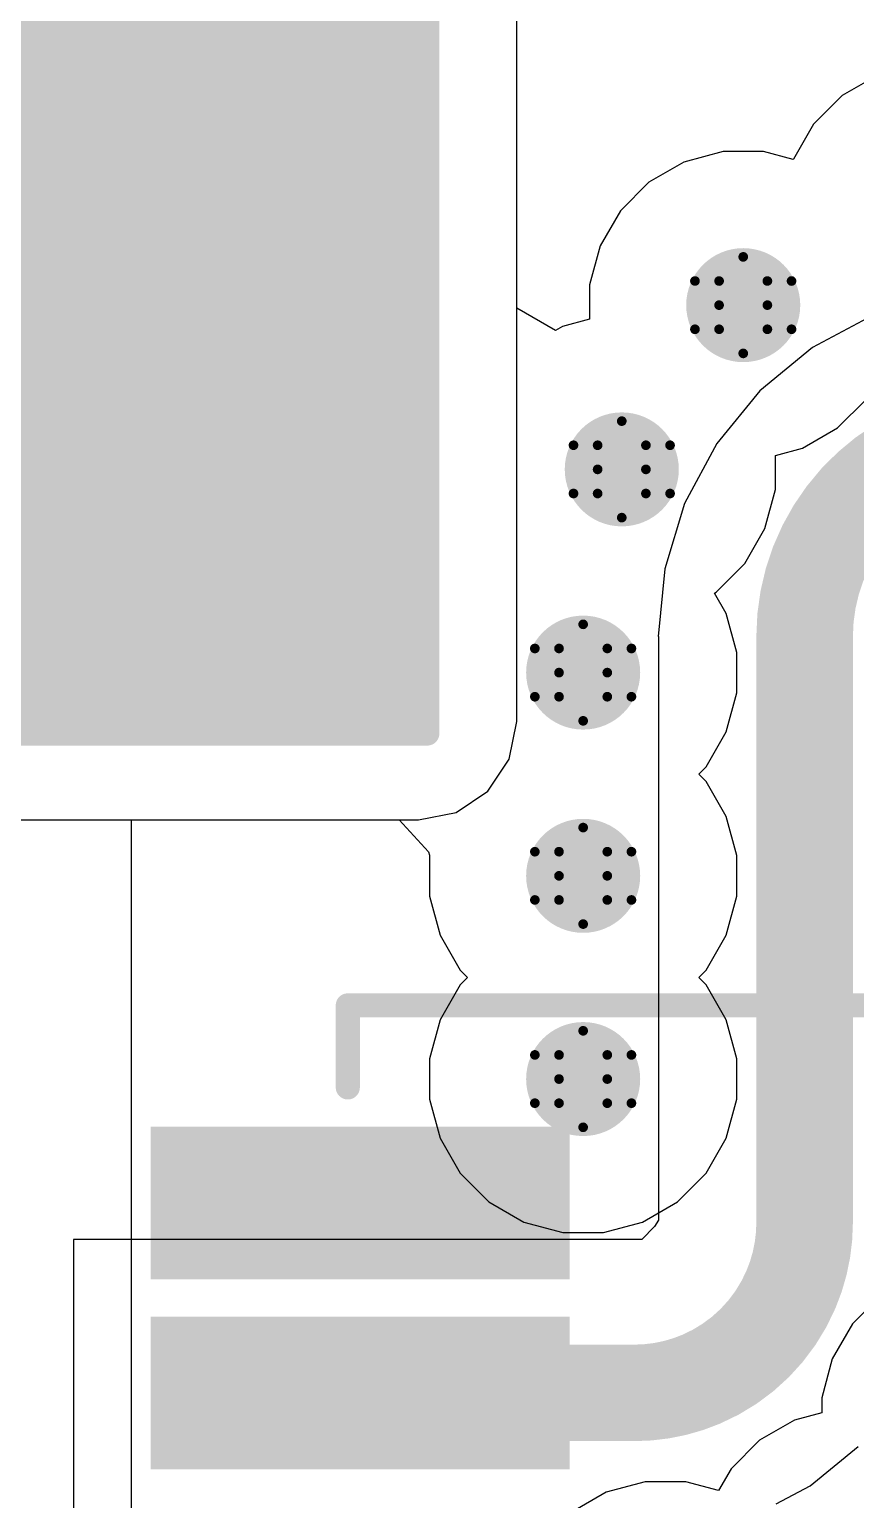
# Model space of a CAD drawing. Header units: inches. Extents: x -3 to 5437, y -3 to 5435.
# Drawn here: x 47.63 to 51.98, y 107.18 to 114.92 of the extents above; entities that cross this region are included whole.
import ezdxf

# ---------------------------------------------------------------- set-up
doc = ezdxf.new("R2010")
doc.units = ezdxf.units.IN
for name, color, linetype in [('Bottom Layer', 5, 'Continuous'), ('Drill Drawing', 1, 'Continuous'), ('GND', 16, 'Continuous'), ('Keep-Out Layer', 6, 'Continuous'), ('PWR', 76, 'Continuous'), ('Top Layer', 1, 'Continuous'), ('Top Overlay', 2, 'Continuous'), ('Top Paste', 8, 'Continuous'), ('Top Solder', 216, 'Continuous'), ('Via Holes', 16, 'Continuous')]:
    doc.layers.add(name, color=color, linetype=linetype)

# ---------------------------------------------------------------- blocks, each defined once
blk = doc.blocks.new('A7672E__FASE__76')
at = {"layer": 'Top Layer'}
for points in [[(-10.7, -13), (-11.3, -13), (-11.3, -11), (-10.7, -11)], [(-9.7, -13), (-10.3, -13), (-10.3, -11), (-9.7, -11)]]:
    blk.add_hatch(color=1, dxfattribs=at).paths.add_polyline_path(points)
at = {"layer": 'Top Paste'}
for points in [[(-10.7, -13), (-11.3, -13), (-11.3, -11), (-10.7, -11)], [(-9.7, -13), (-10.3, -13), (-10.3, -11), (-9.7, -11)]]:
    blk.add_hatch(color=8, dxfattribs=at).paths.add_polyline_path(points)
at = {"layer": 'Top Solder'}
for points in [[(-10.5984, -13.1016), (-11.4016, -13.1016), (-11.4016, -10.8984), (-10.5984, -10.8984)], [(-9.5984, -13.1016), (-10.4016, -13.1016), (-10.4016, -10.8984), (-9.5984, -10.8984)]]:
    blk.add_hatch(color=216, dxfattribs=at).paths.add_polyline_path(points)
at = {"layer": 'Top Overlay'}
for points in [[(-12.0396, -12.065, 0.127, 0.127, 0), (-12.0396, -8.5598, 0.127, 0.127, 0)], [(-11.6078, -12.065, 0.127, 0.127, 0), (-12.0396, -12.065, 0.127, 0.127, 0)]]:
    blk.add_lwpolyline(points, format="xyseb", dxfattribs=at)
for points in [[(-12.0714, -12.065, 0.0635, 0.0635, 1), (-12.0078, -12.065, 0.0635, 0.0635, 1)], [(-12.0714, -12.065, 0.0635, 0.0635, 1), (-12.0078, -12.065, 0.0635, 0.0635, 1)], [(-11.6395, -12.065, 0.0635, 0.0635, 1), (-11.5761, -12.065, 0.0635, 0.0635, 1)]]:
    blk.add_lwpolyline(points, format="xyseb", close=True, dxfattribs=at)
blk = doc.blocks.new('ANT3216LL00R2400A_110')
at = {"layer": 'Keep-Out Layer'}
blk.add_hatch(color=6, dxfattribs=at).paths.add_polyline_path([(-2.137, -4.953), (7.769, -4.953), (7.769, -1.27), (-2.137, -1.27)])
at = {"layer": 'Top Overlay'}
for points in [[(-2.2, 5, 0.127, 0.127, 0), (-2.2, -5, 0.127, 0.127, 0)], [(-2.2, -5, 0.127, 0.127, 0), (7.8, -5, 0.127, 0.127, 0)]]:
    blk.add_lwpolyline(points, format="xyseb", dxfattribs=at)
blk.add_lwpolyline([(-2.2318, -5, 0.0635, 0.0635, 1), (-2.1683, -5, 0.0635, 0.0635, 1)], format="xyseb", close=True, dxfattribs=at)
blk.add_lwpolyline([(-2.2318, -5, 0.0635, 0.0635, 1), (-2.1683, -5, 0.0635, 0.0635, 1)], format="xyseb", close=True, dxfattribs=at)

msp = doc.modelspace()

# ---------------------------------------------------------------- hatches: boundary and pattern name
at = {"layer": 'Bottom Layer'}
h = msp.add_hatch(color=5, dxfattribs=at)
edge = h.paths.add_edge_path()
edge.add_arc((51.3881, 113.4656), 0.3, 0, 360)
h = msp.add_hatch(color=5, dxfattribs=at)
edge = h.paths.add_edge_path()
edge.add_arc((50.7492, 112.6011), 0.3, 0, 360)
h = msp.add_hatch(color=5, dxfattribs=at)
edge = h.paths.add_edge_path()
edge.add_arc((50.546, 111.5314), 0.3, 0, 360)
h = msp.add_hatch(color=5, dxfattribs=at)
edge = h.paths.add_edge_path()
edge.add_arc((50.546, 110.4617), 0.3, 0, 360)
h = msp.add_hatch(color=5, dxfattribs=at)
edge = h.paths.add_edge_path()
edge.add_arc((50.546, 109.392), 0.3, 0, 360)
at = {"layer": 'GND'}
h = msp.add_hatch(color=16, dxfattribs=at)
edge = h.paths.add_edge_path()
edge.add_arc((51.3881, 113.4656), 0.3, 0, 360)
h = msp.add_hatch(color=16, dxfattribs=at)
edge = h.paths.add_edge_path()
edge.add_arc((50.7492, 112.6011), 0.3, 0, 360)
h = msp.add_hatch(color=16, dxfattribs=at)
edge = h.paths.add_edge_path()
edge.add_arc((50.546, 111.5314), 0.3, 0, 360)
h = msp.add_hatch(color=16, dxfattribs=at)
edge = h.paths.add_edge_path()
edge.add_arc((50.546, 110.4617), 0.3, 0, 360)
h = msp.add_hatch(color=16, dxfattribs=at)
edge = h.paths.add_edge_path()
edge.add_arc((50.546, 109.392), 0.3, 0, 360)
at = {"layer": 'PWR'}
h = msp.add_hatch(color=76, dxfattribs=at)
edge = h.paths.add_edge_path()
edge.add_arc((51.3881, 113.4656), 0.3, 0, 360)
h = msp.add_hatch(color=76, dxfattribs=at)
edge = h.paths.add_edge_path()
edge.add_arc((50.7492, 112.6011), 0.3, 0, 360)
h = msp.add_hatch(color=76, dxfattribs=at)
edge = h.paths.add_edge_path()
edge.add_arc((50.546, 111.5314), 0.3, 0, 360)
h = msp.add_hatch(color=76, dxfattribs=at)
edge = h.paths.add_edge_path()
edge.add_arc((50.546, 110.4617), 0.3, 0, 360)
h = msp.add_hatch(color=76, dxfattribs=at)
edge = h.paths.add_edge_path()
edge.add_arc((50.546, 109.392), 0.3, 0, 360)
at = {"layer": 'Top Layer'}
h = msp.add_hatch(color=1, dxfattribs=at)
edge = h.paths.add_edge_path()
edge.add_arc((51.3881, 113.4656), 0.3, 0, 360)
h = msp.add_hatch(color=1, dxfattribs=at)
edge = h.paths.add_edge_path()
edge.add_arc((50.7492, 112.6011), 0.3, 0, 360)
h = msp.add_hatch(color=1, dxfattribs=at)
edge = h.paths.add_edge_path()
edge.add_arc((50.546, 111.5314), 0.3, 0, 360)
h = msp.add_hatch(color=1, dxfattribs=at)
edge = h.paths.add_edge_path()
edge.add_arc((50.546, 110.4617), 0.3, 0, 360)
h = msp.add_hatch(color=1, dxfattribs=at)
edge = h.paths.add_edge_path()
edge.add_arc((50.546, 109.392), 0.3, 0, 360)
at = {"layer": 'Via Holes'}
h = msp.add_hatch(color=7, dxfattribs=at)
edge = h.paths.add_edge_path()
edge.add_arc((51.3881, 113.4656), 0.15, 0, 360)
h = msp.add_hatch(color=7, dxfattribs=at)
edge = h.paths.add_edge_path()
edge.add_arc((50.7492, 112.6011), 0.15, 0, 360)
h = msp.add_hatch(color=7, dxfattribs=at)
edge = h.paths.add_edge_path()
edge.add_arc((50.546, 111.5314), 0.15, 0, 360)
h = msp.add_hatch(color=7, dxfattribs=at)
edge = h.paths.add_edge_path()
edge.add_arc((50.546, 110.4617), 0.15, 0, 360)
h = msp.add_hatch(color=7, dxfattribs=at)
edge = h.paths.add_edge_path()
edge.add_arc((50.546, 109.392), 0.15, 0, 360)

# ---------------------------------------------------------------- linework, layer by layer
at = {"layer": 'Bottom Layer'}
for p, q in [((50.197, 111.2737), (50.197, 121.1797)), ((50.1576, 111.0755), (50.197, 111.2737)), ((50.0453, 110.9074), (50.1576, 111.0755)), ((49.8773, 110.7952), (50.0453, 110.9074)), ((45.996, 110.7557), (49.679, 110.7557)), ((49.679, 110.7557), (49.8773, 110.7952))]:
    msp.add_line(p, q, dxfattribs=at)
at = {"layer": 'Drill Drawing'}
for points in [[(51.2611, 113.5926, 0.0508, 0.0508, 0), (51.3881, 113.7196, 0.0508, 0.0508, 0)], [(51.3881, 113.7196, 0.0508, 0.0508, 0), (51.5151, 113.5926, 0.0508, 0.0508, 0)], [(51.1341, 113.5926, 0.0508, 0.0508, 0), (51.2611, 113.4656, 0.0508, 0.0508, 0)], [(51.1341, 113.5926, 0.0508, 0.0508, 0), (51.2611, 113.5926, 0.0508, 0.0508, 0)], [(51.5151, 113.5926, 0.0508, 0.0508, 0), (51.6421, 113.5926, 0.0508, 0.0508, 0)], [(51.5151, 113.4656, 0.0508, 0.0508, 0), (51.6421, 113.5926, 0.0508, 0.0508, 0)], [(51.1341, 113.3386, 0.0508, 0.0508, 0), (51.2611, 113.4656, 0.0508, 0.0508, 0)], [(51.5151, 113.4656, 0.0508, 0.0508, 0), (51.6421, 113.3386, 0.0508, 0.0508, 0)], [(51.1341, 113.3386, 0.0508, 0.0508, 0), (51.2611, 113.3386, 0.0508, 0.0508, 0)], [(51.2611, 113.3386, 0.0508, 0.0508, 0), (51.3881, 113.2116, 0.0508, 0.0508, 0)], [(51.3881, 113.2116, 0.0508, 0.0508, 0), (51.5151, 113.3386, 0.0508, 0.0508, 0)], [(51.5151, 113.3386, 0.0508, 0.0508, 0), (51.6421, 113.3386, 0.0508, 0.0508, 0)], [(50.6222, 112.7281, 0.0508, 0.0508, 0), (50.7492, 112.8551, 0.0508, 0.0508, 0)], [(50.7492, 112.8551, 0.0508, 0.0508, 0), (50.8762, 112.7281, 0.0508, 0.0508, 0)], [(50.4952, 112.7281, 0.0508, 0.0508, 0), (50.6222, 112.6011, 0.0508, 0.0508, 0)], [(50.4952, 112.7281, 0.0508, 0.0508, 0), (50.6222, 112.7281, 0.0508, 0.0508, 0)], [(50.8762, 112.7281, 0.0508, 0.0508, 0), (51.0032, 112.7281, 0.0508, 0.0508, 0)], [(50.8762, 112.6011, 0.0508, 0.0508, 0), (51.0032, 112.7281, 0.0508, 0.0508, 0)], [(50.4952, 112.4741, 0.0508, 0.0508, 0), (50.6222, 112.6011, 0.0508, 0.0508, 0)], [(50.8762, 112.6011, 0.0508, 0.0508, 0), (51.0032, 112.4741, 0.0508, 0.0508, 0)], [(50.4952, 112.4741, 0.0508, 0.0508, 0), (50.6222, 112.4741, 0.0508, 0.0508, 0)], [(50.6222, 112.4741, 0.0508, 0.0508, 0), (50.7492, 112.3471, 0.0508, 0.0508, 0)], [(50.7492, 112.3471, 0.0508, 0.0508, 0), (50.8762, 112.4741, 0.0508, 0.0508, 0)], [(50.8762, 112.4741, 0.0508, 0.0508, 0), (51.0032, 112.4741, 0.0508, 0.0508, 0)], [(50.419, 111.6584, 0.0508, 0.0508, 0), (50.546, 111.7854, 0.0508, 0.0508, 0)], [(50.546, 111.7854, 0.0508, 0.0508, 0), (50.673, 111.6584, 0.0508, 0.0508, 0)], [(50.292, 111.6584, 0.0508, 0.0508, 0), (50.419, 111.5314, 0.0508, 0.0508, 0)], [(50.292, 111.6584, 0.0508, 0.0508, 0), (50.419, 111.6584, 0.0508, 0.0508, 0)], [(50.673, 111.6584, 0.0508, 0.0508, 0), (50.8, 111.6584, 0.0508, 0.0508, 0)], [(50.673, 111.5314, 0.0508, 0.0508, 0), (50.8, 111.6584, 0.0508, 0.0508, 0)], [(50.292, 111.4044, 0.0508, 0.0508, 0), (50.419, 111.5314, 0.0508, 0.0508, 0)], [(50.673, 111.5314, 0.0508, 0.0508, 0), (50.8, 111.4044, 0.0508, 0.0508, 0)], [(50.292, 111.4044, 0.0508, 0.0508, 0), (50.419, 111.4044, 0.0508, 0.0508, 0)], [(50.419, 111.4044, 0.0508, 0.0508, 0), (50.546, 111.2774, 0.0508, 0.0508, 0)], [(50.546, 111.2774, 0.0508, 0.0508, 0), (50.673, 111.4044, 0.0508, 0.0508, 0)], [(50.673, 111.4044, 0.0508, 0.0508, 0), (50.8, 111.4044, 0.0508, 0.0508, 0)], [(50.419, 110.5887, 0.0508, 0.0508, 0), (50.546, 110.7157, 0.0508, 0.0508, 0)], [(50.546, 110.7157, 0.0508, 0.0508, 0), (50.673, 110.5887, 0.0508, 0.0508, 0)], [(50.292, 110.5887, 0.0508, 0.0508, 0), (50.419, 110.4617, 0.0508, 0.0508, 0)], [(50.292, 110.5887, 0.0508, 0.0508, 0), (50.419, 110.5887, 0.0508, 0.0508, 0)], [(50.673, 110.5887, 0.0508, 0.0508, 0), (50.8, 110.5887, 0.0508, 0.0508, 0)], [(50.673, 110.4617, 0.0508, 0.0508, 0), (50.8, 110.5887, 0.0508, 0.0508, 0)], [(50.292, 110.3347, 0.0508, 0.0508, 0), (50.419, 110.4617, 0.0508, 0.0508, 0)], [(50.673, 110.4617, 0.0508, 0.0508, 0), (50.8, 110.3347, 0.0508, 0.0508, 0)], [(50.292, 110.3347, 0.0508, 0.0508, 0), (50.419, 110.3347, 0.0508, 0.0508, 0)], [(50.419, 110.3347, 0.0508, 0.0508, 0), (50.546, 110.2077, 0.0508, 0.0508, 0)], [(50.546, 110.2077, 0.0508, 0.0508, 0), (50.673, 110.3347, 0.0508, 0.0508, 0)], [(50.673, 110.3347, 0.0508, 0.0508, 0), (50.8, 110.3347, 0.0508, 0.0508, 0)], [(50.419, 109.519, 0.0508, 0.0508, 0), (50.546, 109.646, 0.0508, 0.0508, 0)], [(50.546, 109.646, 0.0508, 0.0508, 0), (50.673, 109.519, 0.0508, 0.0508, 0)], [(50.292, 109.519, 0.0508, 0.0508, 0), (50.419, 109.392, 0.0508, 0.0508, 0)], [(50.292, 109.519, 0.0508, 0.0508, 0), (50.419, 109.519, 0.0508, 0.0508, 0)], [(50.673, 109.519, 0.0508, 0.0508, 0), (50.8, 109.519, 0.0508, 0.0508, 0)], [(50.673, 109.392, 0.0508, 0.0508, 0), (50.8, 109.519, 0.0508, 0.0508, 0)], [(50.292, 109.265, 0.0508, 0.0508, 0), (50.419, 109.392, 0.0508, 0.0508, 0)], [(50.673, 109.392, 0.0508, 0.0508, 0), (50.8, 109.265, 0.0508, 0.0508, 0)], [(50.292, 109.265, 0.0508, 0.0508, 0), (50.419, 109.265, 0.0508, 0.0508, 0)], [(50.419, 109.265, 0.0508, 0.0508, 0), (50.546, 109.138, 0.0508, 0.0508, 0)], [(50.546, 109.138, 0.0508, 0.0508, 0), (50.673, 109.265, 0.0508, 0.0508, 0)], [(50.673, 109.265, 0.0508, 0.0508, 0), (50.8, 109.265, 0.0508, 0.0508, 0)]]:
    msp.add_lwpolyline(points, format="xyseb", dxfattribs=at)
for points in [[(51.3754, 113.7196, 0.0254, 0.0254, 1), (51.4008, 113.7196, 0.0254, 0.0254, 1)], [(51.3754, 113.7196, 0.0254, 0.0254, 1), (51.4008, 113.7196, 0.0254, 0.0254, 1)], [(51.1214, 113.5926, 0.0254, 0.0254, 1), (51.1468, 113.5926, 0.0254, 0.0254, 1)], [(51.1214, 113.5926, 0.0254, 0.0254, 1), (51.1468, 113.5926, 0.0254, 0.0254, 1)], [(51.2484, 113.5926, 0.0254, 0.0254, 1), (51.2738, 113.5926, 0.0254, 0.0254, 1)], [(51.2484, 113.5926, 0.0254, 0.0254, 1), (51.2738, 113.5926, 0.0254, 0.0254, 1)], [(51.5024, 113.5926, 0.0254, 0.0254, 1), (51.5278, 113.5926, 0.0254, 0.0254, 1)], [(51.5024, 113.5926, 0.0254, 0.0254, 1), (51.5278, 113.5926, 0.0254, 0.0254, 1)], [(51.6294, 113.5926, 0.0254, 0.0254, 1), (51.6548, 113.5926, 0.0254, 0.0254, 1)], [(51.6294, 113.5926, 0.0254, 0.0254, 1), (51.6548, 113.5926, 0.0254, 0.0254, 1)], [(51.2484, 113.4656, 0.0254, 0.0254, 1), (51.2738, 113.4656, 0.0254, 0.0254, 1)], [(51.2484, 113.4656, 0.0254, 0.0254, 1), (51.2738, 113.4656, 0.0254, 0.0254, 1)], [(51.5024, 113.4656, 0.0254, 0.0254, 1), (51.5278, 113.4656, 0.0254, 0.0254, 1)], [(51.5024, 113.4656, 0.0254, 0.0254, 1), (51.5278, 113.4656, 0.0254, 0.0254, 1)], [(51.1214, 113.3386, 0.0254, 0.0254, 1), (51.1468, 113.3386, 0.0254, 0.0254, 1)], [(51.1214, 113.3386, 0.0254, 0.0254, 1), (51.1468, 113.3386, 0.0254, 0.0254, 1)], [(51.2484, 113.3386, 0.0254, 0.0254, 1), (51.2738, 113.3386, 0.0254, 0.0254, 1)], [(51.2484, 113.3386, 0.0254, 0.0254, 1), (51.2738, 113.3386, 0.0254, 0.0254, 1)], [(51.5024, 113.3386, 0.0254, 0.0254, 1), (51.5278, 113.3386, 0.0254, 0.0254, 1)], [(51.5024, 113.3386, 0.0254, 0.0254, 1), (51.5278, 113.3386, 0.0254, 0.0254, 1)], [(51.6294, 113.3386, 0.0254, 0.0254, 1), (51.6548, 113.3386, 0.0254, 0.0254, 1)], [(51.6294, 113.3386, 0.0254, 0.0254, 1), (51.6548, 113.3386, 0.0254, 0.0254, 1)], [(51.3754, 113.2116, 0.0254, 0.0254, 1), (51.4008, 113.2116, 0.0254, 0.0254, 1)], [(51.3754, 113.2116, 0.0254, 0.0254, 1), (51.4008, 113.2116, 0.0254, 0.0254, 1)], [(50.7365, 112.8551, 0.0254, 0.0254, 1), (50.7619, 112.8551, 0.0254, 0.0254, 1)], [(50.7365, 112.8551, 0.0254, 0.0254, 1), (50.7619, 112.8551, 0.0254, 0.0254, 1)], [(50.4825, 112.7281, 0.0254, 0.0254, 1), (50.5079, 112.7281, 0.0254, 0.0254, 1)], [(50.4825, 112.7281, 0.0254, 0.0254, 1), (50.5079, 112.7281, 0.0254, 0.0254, 1)], [(50.6095, 112.7281, 0.0254, 0.0254, 1), (50.6349, 112.7281, 0.0254, 0.0254, 1)], [(50.6095, 112.7281, 0.0254, 0.0254, 1), (50.6349, 112.7281, 0.0254, 0.0254, 1)], [(50.8635, 112.7281, 0.0254, 0.0254, 1), (50.8889, 112.7281, 0.0254, 0.0254, 1)], [(50.8635, 112.7281, 0.0254, 0.0254, 1), (50.8889, 112.7281, 0.0254, 0.0254, 1)], [(50.9905, 112.7281, 0.0254, 0.0254, 1), (51.0159, 112.7281, 0.0254, 0.0254, 1)], [(50.9905, 112.7281, 0.0254, 0.0254, 1), (51.0159, 112.7281, 0.0254, 0.0254, 1)], [(50.6095, 112.6011, 0.0254, 0.0254, 1), (50.6349, 112.6011, 0.0254, 0.0254, 1)], [(50.6095, 112.6011, 0.0254, 0.0254, 1), (50.6349, 112.6011, 0.0254, 0.0254, 1)], [(50.8635, 112.6011, 0.0254, 0.0254, 1), (50.8889, 112.6011, 0.0254, 0.0254, 1)], [(50.8635, 112.6011, 0.0254, 0.0254, 1), (50.8889, 112.6011, 0.0254, 0.0254, 1)], [(50.4825, 112.4741, 0.0254, 0.0254, 1), (50.5079, 112.4741, 0.0254, 0.0254, 1)], [(50.4825, 112.4741, 0.0254, 0.0254, 1), (50.5079, 112.4741, 0.0254, 0.0254, 1)], [(50.6095, 112.4741, 0.0254, 0.0254, 1), (50.6349, 112.4741, 0.0254, 0.0254, 1)], [(50.6095, 112.4741, 0.0254, 0.0254, 1), (50.6349, 112.4741, 0.0254, 0.0254, 1)], [(50.8635, 112.4741, 0.0254, 0.0254, 1), (50.8889, 112.4741, 0.0254, 0.0254, 1)], [(50.8635, 112.4741, 0.0254, 0.0254, 1), (50.8889, 112.4741, 0.0254, 0.0254, 1)], [(50.9905, 112.4741, 0.0254, 0.0254, 1), (51.0159, 112.4741, 0.0254, 0.0254, 1)], [(50.9905, 112.4741, 0.0254, 0.0254, 1), (51.0159, 112.4741, 0.0254, 0.0254, 1)], [(50.7365, 112.3471, 0.0254, 0.0254, 1), (50.7619, 112.3471, 0.0254, 0.0254, 1)], [(50.7365, 112.3471, 0.0254, 0.0254, 1), (50.7619, 112.3471, 0.0254, 0.0254, 1)], [(50.5333, 111.7854, 0.0254, 0.0254, 1), (50.5587, 111.7854, 0.0254, 0.0254, 1)], [(50.5333, 111.7854, 0.0254, 0.0254, 1), (50.5587, 111.7854, 0.0254, 0.0254, 1)], [(50.2793, 111.6584, 0.0254, 0.0254, 1), (50.3047, 111.6584, 0.0254, 0.0254, 1)], [(50.2793, 111.6584, 0.0254, 0.0254, 1), (50.3047, 111.6584, 0.0254, 0.0254, 1)], [(50.4063, 111.6584, 0.0254, 0.0254, 1), (50.4317, 111.6584, 0.0254, 0.0254, 1)], [(50.4063, 111.6584, 0.0254, 0.0254, 1), (50.4317, 111.6584, 0.0254, 0.0254, 1)], [(50.6603, 111.6584, 0.0254, 0.0254, 1), (50.6857, 111.6584, 0.0254, 0.0254, 1)], [(50.6603, 111.6584, 0.0254, 0.0254, 1), (50.6857, 111.6584, 0.0254, 0.0254, 1)], [(50.7873, 111.6584, 0.0254, 0.0254, 1), (50.8127, 111.6584, 0.0254, 0.0254, 1)], [(50.7873, 111.6584, 0.0254, 0.0254, 1), (50.8127, 111.6584, 0.0254, 0.0254, 1)], [(50.4063, 111.5314, 0.0254, 0.0254, 1), (50.4317, 111.5314, 0.0254, 0.0254, 1)], [(50.4063, 111.5314, 0.0254, 0.0254, 1), (50.4317, 111.5314, 0.0254, 0.0254, 1)], [(50.6603, 111.5314, 0.0254, 0.0254, 1), (50.6857, 111.5314, 0.0254, 0.0254, 1)], [(50.6603, 111.5314, 0.0254, 0.0254, 1), (50.6857, 111.5314, 0.0254, 0.0254, 1)], [(50.2793, 111.4044, 0.0254, 0.0254, 1), (50.3047, 111.4044, 0.0254, 0.0254, 1)], [(50.2793, 111.4044, 0.0254, 0.0254, 1), (50.3047, 111.4044, 0.0254, 0.0254, 1)], [(50.4063, 111.4044, 0.0254, 0.0254, 1), (50.4317, 111.4044, 0.0254, 0.0254, 1)], [(50.4063, 111.4044, 0.0254, 0.0254, 1), (50.4317, 111.4044, 0.0254, 0.0254, 1)], [(50.6603, 111.4044, 0.0254, 0.0254, 1), (50.6857, 111.4044, 0.0254, 0.0254, 1)], [(50.6603, 111.4044, 0.0254, 0.0254, 1), (50.6857, 111.4044, 0.0254, 0.0254, 1)], [(50.7873, 111.4044, 0.0254, 0.0254, 1), (50.8127, 111.4044, 0.0254, 0.0254, 1)], [(50.7873, 111.4044, 0.0254, 0.0254, 1), (50.8127, 111.4044, 0.0254, 0.0254, 1)], [(50.5333, 111.2774, 0.0254, 0.0254, 1), (50.5587, 111.2774, 0.0254, 0.0254, 1)], [(50.5333, 111.2774, 0.0254, 0.0254, 1), (50.5587, 111.2774, 0.0254, 0.0254, 1)], [(50.5333, 110.7157, 0.0254, 0.0254, 1), (50.5587, 110.7157, 0.0254, 0.0254, 1)], [(50.5333, 110.7157, 0.0254, 0.0254, 1), (50.5587, 110.7157, 0.0254, 0.0254, 1)], [(50.2793, 110.5887, 0.0254, 0.0254, 1), (50.3047, 110.5887, 0.0254, 0.0254, 1)], [(50.2793, 110.5887, 0.0254, 0.0254, 1), (50.3047, 110.5887, 0.0254, 0.0254, 1)], [(50.4063, 110.5887, 0.0254, 0.0254, 1), (50.4317, 110.5887, 0.0254, 0.0254, 1)], [(50.4063, 110.5887, 0.0254, 0.0254, 1), (50.4317, 110.5887, 0.0254, 0.0254, 1)], [(50.6603, 110.5887, 0.0254, 0.0254, 1), (50.6857, 110.5887, 0.0254, 0.0254, 1)], [(50.6603, 110.5887, 0.0254, 0.0254, 1), (50.6857, 110.5887, 0.0254, 0.0254, 1)], [(50.7873, 110.5887, 0.0254, 0.0254, 1), (50.8127, 110.5887, 0.0254, 0.0254, 1)], [(50.7873, 110.5887, 0.0254, 0.0254, 1), (50.8127, 110.5887, 0.0254, 0.0254, 1)], [(50.4063, 110.4617, 0.0254, 0.0254, 1), (50.4317, 110.4617, 0.0254, 0.0254, 1)], [(50.4063, 110.4617, 0.0254, 0.0254, 1), (50.4317, 110.4617, 0.0254, 0.0254, 1)], [(50.6603, 110.4617, 0.0254, 0.0254, 1), (50.6857, 110.4617, 0.0254, 0.0254, 1)], [(50.6603, 110.4617, 0.0254, 0.0254, 1), (50.6857, 110.4617, 0.0254, 0.0254, 1)], [(50.2793, 110.3347, 0.0254, 0.0254, 1), (50.3047, 110.3347, 0.0254, 0.0254, 1)], [(50.2793, 110.3347, 0.0254, 0.0254, 1), (50.3047, 110.3347, 0.0254, 0.0254, 1)], [(50.4063, 110.3347, 0.0254, 0.0254, 1), (50.4317, 110.3347, 0.0254, 0.0254, 1)], [(50.4063, 110.3347, 0.0254, 0.0254, 1), (50.4317, 110.3347, 0.0254, 0.0254, 1)], [(50.6603, 110.3347, 0.0254, 0.0254, 1), (50.6857, 110.3347, 0.0254, 0.0254, 1)], [(50.6603, 110.3347, 0.0254, 0.0254, 1), (50.6857, 110.3347, 0.0254, 0.0254, 1)], [(50.7873, 110.3347, 0.0254, 0.0254, 1), (50.8127, 110.3347, 0.0254, 0.0254, 1)], [(50.7873, 110.3347, 0.0254, 0.0254, 1), (50.8127, 110.3347, 0.0254, 0.0254, 1)], [(50.5333, 110.2077, 0.0254, 0.0254, 1), (50.5587, 110.2077, 0.0254, 0.0254, 1)], [(50.5333, 110.2077, 0.0254, 0.0254, 1), (50.5587, 110.2077, 0.0254, 0.0254, 1)], [(50.5333, 109.646, 0.0254, 0.0254, 1), (50.5587, 109.646, 0.0254, 0.0254, 1)], [(50.5333, 109.646, 0.0254, 0.0254, 1), (50.5587, 109.646, 0.0254, 0.0254, 1)], [(50.2793, 109.519, 0.0254, 0.0254, 1), (50.3047, 109.519, 0.0254, 0.0254, 1)], [(50.2793, 109.519, 0.0254, 0.0254, 1), (50.3047, 109.519, 0.0254, 0.0254, 1)], [(50.4063, 109.519, 0.0254, 0.0254, 1), (50.4317, 109.519, 0.0254, 0.0254, 1)], [(50.4063, 109.519, 0.0254, 0.0254, 1), (50.4317, 109.519, 0.0254, 0.0254, 1)], [(50.6603, 109.519, 0.0254, 0.0254, 1), (50.6857, 109.519, 0.0254, 0.0254, 1)], [(50.6603, 109.519, 0.0254, 0.0254, 1), (50.6857, 109.519, 0.0254, 0.0254, 1)], [(50.7873, 109.519, 0.0254, 0.0254, 1), (50.8127, 109.519, 0.0254, 0.0254, 1)], [(50.7873, 109.519, 0.0254, 0.0254, 1), (50.8127, 109.519, 0.0254, 0.0254, 1)], [(50.4063, 109.392, 0.0254, 0.0254, 1), (50.4317, 109.392, 0.0254, 0.0254, 1)], [(50.4063, 109.392, 0.0254, 0.0254, 1), (50.4317, 109.392, 0.0254, 0.0254, 1)], [(50.6603, 109.392, 0.0254, 0.0254, 1), (50.6857, 109.392, 0.0254, 0.0254, 1)], [(50.6603, 109.392, 0.0254, 0.0254, 1), (50.6857, 109.392, 0.0254, 0.0254, 1)], [(50.2793, 109.265, 0.0254, 0.0254, 1), (50.3047, 109.265, 0.0254, 0.0254, 1)], [(50.2793, 109.265, 0.0254, 0.0254, 1), (50.3047, 109.265, 0.0254, 0.0254, 1)], [(50.4063, 109.265, 0.0254, 0.0254, 1), (50.4317, 109.265, 0.0254, 0.0254, 1)], [(50.4063, 109.265, 0.0254, 0.0254, 1), (50.4317, 109.265, 0.0254, 0.0254, 1)], [(50.6603, 109.265, 0.0254, 0.0254, 1), (50.6857, 109.265, 0.0254, 0.0254, 1)], [(50.6603, 109.265, 0.0254, 0.0254, 1), (50.6857, 109.265, 0.0254, 0.0254, 1)], [(50.7873, 109.265, 0.0254, 0.0254, 1), (50.8127, 109.265, 0.0254, 0.0254, 1)], [(50.7873, 109.265, 0.0254, 0.0254, 1), (50.8127, 109.265, 0.0254, 0.0254, 1)], [(50.5333, 109.138, 0.0254, 0.0254, 1), (50.5587, 109.138, 0.0254, 0.0254, 1)], [(50.5333, 109.138, 0.0254, 0.0254, 1), (50.5587, 109.138, 0.0254, 0.0254, 1)]]:
    msp.add_lwpolyline(points, format="xyseb", close=True, dxfattribs=at)
at = {"layer": 'GND'}
for p, q in [((50.197, 111.2737), (50.197, 121.1797)), ((50.1576, 111.0755), (50.197, 111.2737)), ((50.0453, 110.9074), (50.1576, 111.0755)), ((49.8773, 110.7952), (50.0453, 110.9074)), ((45.996, 110.7557), (49.679, 110.7557)), ((49.679, 110.7557), (49.8773, 110.7952))]:
    msp.add_line(p, q, dxfattribs=at)
at = {"layer": 'PWR'}
for p, q in [((50.197, 113.4499), (50.197, 121.1797)), ((52.0931, 114.6746), (51.9089, 114.5682)), ((51.9089, 114.5682), (51.7584, 114.4178)), ((51.7584, 114.4178), (51.6521, 114.2336)), ((51.2817, 114.2736), (51.0762, 114.2186)), ((51.4945, 114.2736), (51.2817, 114.2736)), ((51.6515, 114.2316), (51.4945, 114.2736)), ((51.6521, 114.2336), (51.6515, 114.2316)), ((51.0762, 114.2186), (50.892, 114.1122)), ((50.892, 114.1122), (50.7416, 113.9618)), ((50.7416, 113.9618), (50.6352, 113.7775)), ((50.6352, 113.7775), (50.5801, 113.572)), ((50.5801, 113.572), (50.5801, 113.3923)), ((50.4002, 113.3326), (50.197, 113.4499)), ((50.5801, 113.3923), (50.4373, 113.354)), ((50.4373, 113.354), (50.4002, 113.3326)), ((51.8842, 112.8191), (52.0347, 112.9695)), ((51.7, 112.7127), (51.8842, 112.8191)), ((51.5572, 112.6745), (51.7, 112.7127)), ((51.5572, 112.4947), (51.5572, 112.6745)), ((51.5021, 112.2892), (51.5572, 112.4947)), ((51.3958, 112.105), (51.5021, 112.2892)), ((51.2453, 111.9545), (51.3958, 112.105)), ((51.2374, 111.9499), (51.2453, 111.9545)), ((51.2989, 111.8433), (51.2374, 111.9499)), ((51.354, 111.6378), (51.2989, 111.8433)), ((51.354, 111.425), (51.354, 111.6378)), ((51.2989, 111.2195), (51.354, 111.425)), ((51.1926, 111.0353), (51.2989, 111.2195)), ((51.1538, 110.9966), (51.1926, 111.0353)), ((51.1926, 110.9578), (51.1538, 110.9966)), ((51.2989, 110.7736), (51.1926, 110.9578)), ((48.1699, 106.3601), (48.1699, 110.7557)), ((48.1699, 110.7557), (49.5779, 110.7557)), ((49.5779, 110.7557), (49.7318, 110.5877)), ((51.354, 110.5681), (51.2989, 110.7736)), ((49.7318, 110.5877), (49.7371, 110.5711)), ((49.7371, 110.5711), (49.738, 110.5603)), ((49.738, 110.5603), (49.738, 110.3553)), ((51.354, 110.3553), (51.354, 110.5681)), ((49.738, 110.3553), (49.7931, 110.1498)), ((51.2989, 110.1498), (51.354, 110.3553)), ((49.7931, 110.1498), (49.8994, 109.9656)), ((51.1926, 109.9656), (51.2989, 110.1498)), ((49.8994, 109.9656), (49.9382, 109.9269)), ((51.1538, 109.9269), (51.1926, 109.9656)), ((49.8994, 109.8882), (49.7931, 109.7039)), ((49.9382, 109.9269), (49.8994, 109.8882)), ((51.1926, 109.8882), (51.1538, 109.9269)), ((51.2989, 109.7039), (51.1926, 109.8882)), ((49.7931, 109.7039), (49.738, 109.4984)), ((51.354, 109.4984), (51.2989, 109.7039)), ((49.738, 109.4984), (49.738, 109.2857)), ((51.354, 109.2857), (51.354, 109.4984)), ((49.738, 109.2857), (49.7931, 109.0802)), ((51.2989, 109.0802), (51.354, 109.2857)), ((49.7931, 109.0802), (49.8994, 108.8959)), ((51.1926, 108.8959), (51.2989, 109.0802)), ((49.8994, 108.8959), (50.0499, 108.7455)), ((51.0421, 108.7455), (51.1926, 108.8959)), ((50.0499, 108.7455), (50.2341, 108.6391)), ((50.8579, 108.6391), (51.0421, 108.7455)), ((50.2341, 108.6391), (50.4396, 108.5841)), ((50.4396, 108.5841), (50.6524, 108.5841)), ((50.6524, 108.5841), (50.8579, 108.6391)), ((52.1132, 108.2538), (51.9627, 108.1034)), ((51.9627, 108.1034), (51.8564, 107.9191)), ((51.8564, 107.9191), (51.8013, 107.7136)), ((51.8013, 107.7136), (51.8013, 107.6355)), ((51.6585, 107.5972), (51.4743, 107.4908)), ((51.8013, 107.6355), (51.6585, 107.5972)), ((51.4743, 107.4908), (51.3238, 107.3404)), ((51.3238, 107.3404), (51.2579, 107.2262)), ((50.8725, 107.2724), (50.667, 107.2174)), ((51.0853, 107.2724), (50.8725, 107.2724)), ((51.2579, 107.2262), (51.0853, 107.2724)), ((50.667, 107.2174), (50.4828, 107.111))]:
    msp.add_line(p, q, dxfattribs=at)
at = {"layer": 'Top Layer'}
for p, q in [((50.197, 111.2737), (50.197, 121.1797)), ((52.0689, 113.4109), (51.7528, 113.2419)), ((51.7528, 113.2419), (51.4757, 113.0146)), ((51.4757, 113.0146), (51.2484, 112.7375)), ((51.2484, 112.7375), (51.0794, 112.4214)), ((51.0794, 112.4214), (50.9754, 112.0784)), ((50.9754, 112.0784), (50.9402, 111.7218)), ((50.9402, 111.7218), (50.9425, 111.7218)), ((50.9425, 111.7218), (50.9425, 108.6496)), ((50.1576, 111.0755), (50.197, 111.2737)), ((50.0453, 110.9074), (50.1576, 111.0755)), ((49.8773, 110.7952), (50.0453, 110.9074)), ((45.996, 110.7557), (49.679, 110.7557)), ((49.679, 110.7557), (49.8773, 110.7952)), ((50.9425, 108.6496), (50.9218, 108.6154)), ((50.9218, 108.6154), (50.8547, 108.5481)), ((50.8547, 108.5481), (47.865, 108.5481)), ((47.865, 108.5481), (47.865, 106.9321)), ((51.7406, 107.2508), (51.9931, 107.4581)), ((51.562, 107.1554), (51.7406, 107.2508))]:
    msp.add_line(p, q, dxfattribs=at)
for points in [[(51.711, 111.7218, 0.508, 0.508, -0.414214), (52.7685, 112.7792, 0.508, 0.508, 0)], [(51.711, 108.6362, 0.508, 0.508, 0), (51.711, 111.7218, 0.508, 0.508, 0)], [(51.711, 108.6362, 0.508, 0.508, -0.100707), (51.6398, 108.286, 0.508, 0.508, 0)], [(51.6398, 108.286, 0.508, 0.508, -0.194354), (51.1651, 107.8113, 0.508, 0.508, 0)], [(51.1651, 107.8113, 0.508, 0.508, -0.100707), (50.8149, 107.7401, 0.508, 0.508, 0)], [(49.373, 107.7401, 0.508, 0.508, 0), (50.8149, 107.7401, 0.508, 0.508, 0)]]:
    msp.add_lwpolyline(points, format="xyseb", dxfattribs=at)
for points in [[(51.584, 111.7218, 0.254, 0.254, 1), (51.838, 111.7218, 0.254, 0.254, 1)], [(51.584, 111.7218, 0.254, 0.254, 1), (51.838, 111.7218, 0.254, 0.254, 1)], [(51.584, 108.6362, 0.254, 0.254, 1), (51.838, 108.6362, 0.254, 0.254, 1)], [(51.584, 108.6362, 0.254, 0.254, 1), (51.838, 108.6362, 0.254, 0.254, 1)], [(51.5128, 108.286, 0.254, 0.254, 1), (51.7668, 108.286, 0.254, 0.254, 1)], [(51.5128, 108.286, 0.254, 0.254, 1), (51.7668, 108.286, 0.254, 0.254, 1)], [(51.0381, 107.8113, 0.254, 0.254, 1), (51.2921, 107.8113, 0.254, 0.254, 1)], [(51.0381, 107.8113, 0.254, 0.254, 1), (51.2921, 107.8113, 0.254, 0.254, 1)], [(49.246, 107.7401, 0.254, 0.254, 1), (49.5, 107.7401, 0.254, 0.254, 1)], [(50.6879, 107.7401, 0.254, 0.254, 1), (50.9419, 107.7401, 0.254, 0.254, 1)], [(50.6879, 107.7401, 0.254, 0.254, 1), (50.9419, 107.7401, 0.254, 0.254, 1)]]:
    msp.add_lwpolyline(points, format="xyseb", close=True, dxfattribs=at)

# ---------------------------------------------------------------- block references
for name, p, rotation in [('ANT3216LL00R2400A_110', (44.726, 113.4107), 90), ('A7672E__FASE__76', (61.373, 97.7401), 270)]:
    msp.add_blockref(name, p, dxfattribs=dict(rotation=rotation))

doc.saveas('drawing.dxf')
